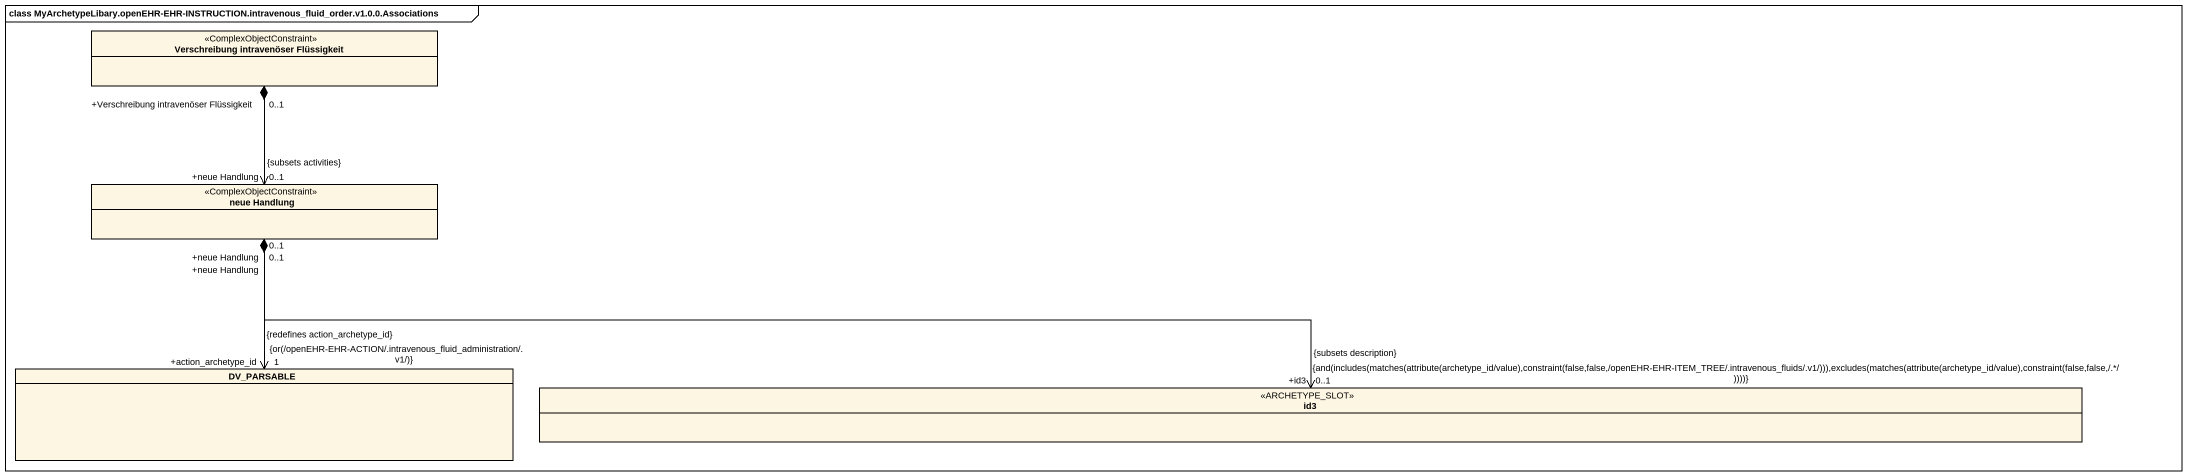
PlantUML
@startuml
mainframe class MyArchetypeLibary.openEHR-EHR-INSTRUCTION.intravenous_fluid_order.v1.0.0.Associations
hide circle
hide empty members
class "Verschreibung intravenöser Flüssigkeit" as Verschreibung_intravenöser <<ComplexObjectConstraint>>
class "neue Handlung" as neue_Handlung <<ComplexObjectConstraint>>
class DV_PARSABLE
class id3 <<ARCHETYPE_SLOT>>
Verschreibung_intravenöser "+Verschreibung intravenöser Flüssigkeit\n0..1" *--> "+neue Handlung\n0..1\n{subsets activities}" neue_Handlung
neue_Handlung "+neue Handlung\n0..1" *--> "+action_archetype_id\n1\n{or(/openEHR-EHR-ACTION/.intravenous_fluid_administration/.v1/)}\n{redefines action_archetype_id}" DV_PARSABLE
neue_Handlung "+neue Handlung\n0..1" *-right-> "+id3\n0..1\n{and(includes(matches(attribute(archetype_id/value),constraint(false,false,/openEHR-EHR-ITEM_TREE/.intravenous_fluids/.v1/))),excludes(matches(attribute(archetype_id/value),constraint(false,false,/.*/))))}\n{subsets description}" id3
@enduml
